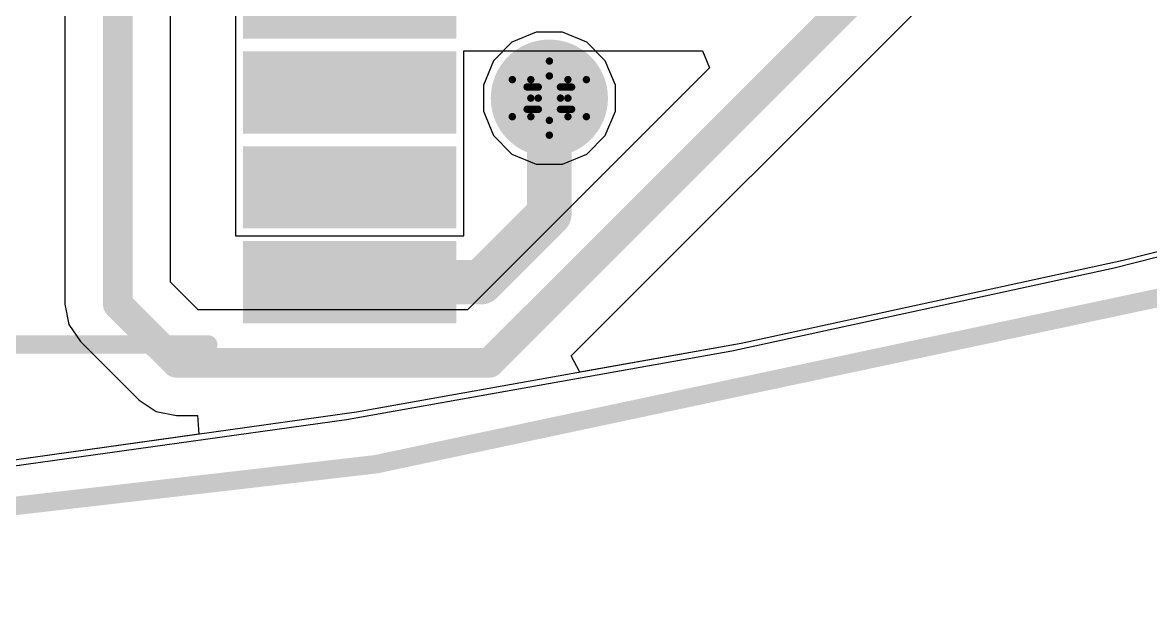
# Model space of a CAD drawing. Header units: inches. Extents: x -2.7 to 10.9, y -2.9 to 7.4.
# Drawn here: x 0.3658 to 0.6702, y -2.8568 to -2.6976 of the extents above; entities that cross this region are included whole.
import ezdxf

# ---------------------------------------------------------------- set-up
doc = ezdxf.new("R2010")
doc.units = ezdxf.units.IN
doc.header["$MEASUREMENT"] = 0
for name, color, linetype in [('Board Outline', 216, 'Continuous'), ('Bottom Layer', 5, 'Continuous'), ('Bottom Solder', 6, 'Continuous'), ('Drill Drawing', 1, 'Continuous'), ('Layer 2', 16, 'Continuous'), ('Layer 3', 76, 'Continuous'), ('Top Layer', 1, 'Continuous'), ('Top Overlay', 2, 'Continuous'), ('Top Paste', 8, 'Continuous'), ('Top Solder', 216, 'Continuous'), ('Via Holes', 16, 'Continuous')]:
    doc.layers.add(name, color=color, linetype=linetype)

# ---------------------------------------------------------------- blocks, each defined once
blk = doc.blocks.new('TSSOP_20_131')
at = {"layer": 'Top Layer'}
for points in [[(-0.08937, 0.12224), (-0.08937, 0.10807), (-0.13898, 0.10807), (-0.13898, 0.12224)], [(0.13898, 0.12224), (0.13898, 0.10807), (0.08937, 0.10807), (0.08937, 0.12224)], [(-0.08937, 0.09665), (-0.08937, 0.08248), (-0.13898, 0.08248), (-0.13898, 0.09665)], [(0.13898, 0.09665), (0.13898, 0.08248), (0.08937, 0.08248), (0.08937, 0.09665)], [(-0.08937, 0.07106), (-0.08937, 0.05689), (-0.13898, 0.05689), (-0.13898, 0.07106)], [(0.13898, 0.07106), (0.13898, 0.05689), (0.08937, 0.05689), (0.08937, 0.07106)], [(-0.08937, 0.04547), (-0.08937, 0.0313), (-0.13898, 0.0313), (-0.13898, 0.04547)], [(0.13898, 0.04547), (0.13898, 0.0313), (0.08937, 0.0313), (0.08937, 0.04547)], [(-0.08937, 0.01988), (-0.08937, 0.00571), (-0.13898, 0.00571), (-0.13898, 0.01988)], [(0.13898, 0.01988), (0.13898, 0.00571), (0.08937, 0.00571), (0.08937, 0.01988)], [(-0.08937, -0.00571), (-0.08937, -0.01988), (-0.13898, -0.01988), (-0.13898, -0.00571)], [(0.13898, -0.00571), (0.13898, -0.01988), (0.08937, -0.01988), (0.08937, -0.00571)], [(-0.08937, -0.0313), (-0.08937, -0.04547), (-0.13898, -0.04547), (-0.13898, -0.0313)], [(0.13898, -0.0313), (0.13898, -0.04547), (0.08937, -0.04547), (0.08937, -0.0313)], [(-0.08937, -0.05689), (-0.08937, -0.07106), (-0.13898, -0.07106), (-0.13898, -0.05689)], [(0.13898, -0.05689), (0.13898, -0.07106), (0.08937, -0.07106), (0.08937, -0.05689)], [(-0.08937, -0.08248), (-0.08937, -0.09665), (-0.13898, -0.09665), (-0.13898, -0.08248)], [(0.13898, -0.08248), (0.13898, -0.09665), (0.08937, -0.09665), (0.08937, -0.08248)], [(-0.08937, -0.10807), (-0.08937, -0.12224), (-0.13898, -0.12224), (-0.13898, -0.10807)], [(0.13898, -0.10807), (0.13898, -0.12224), (0.08937, -0.12224), (0.08937, -0.10807)]]:
    blk.add_hatch(color=1, dxfattribs=at).paths.add_polyline_path(points)
at = {"layer": 'Top Overlay'}
blk.add_hatch(color=2, dxfattribs=at).paths.add_polyline_path([(-0.086, 0.106), (-0.079, 0.106), (-0.079, 0.123), (-0.086, 0.123)])
at = {"layer": 'Top Paste'}
for points in [[(-0.08937, 0.12224), (-0.08937, 0.10807), (-0.13898, 0.10807), (-0.13898, 0.12224)], [(0.13898, 0.12224), (0.13898, 0.10807), (0.08937, 0.10807), (0.08937, 0.12224)], [(-0.08937, 0.09665), (-0.08937, 0.08248), (-0.13898, 0.08248), (-0.13898, 0.09665)], [(0.13898, 0.09665), (0.13898, 0.08248), (0.08937, 0.08248), (0.08937, 0.09665)], [(-0.08937, 0.07106), (-0.08937, 0.05689), (-0.13898, 0.05689), (-0.13898, 0.07106)], [(0.13898, 0.07106), (0.13898, 0.05689), (0.08937, 0.05689), (0.08937, 0.07106)], [(-0.08937, 0.04547), (-0.08937, 0.0313), (-0.13898, 0.0313), (-0.13898, 0.04547)], [(0.13898, 0.04547), (0.13898, 0.0313), (0.08937, 0.0313), (0.08937, 0.04547)], [(-0.08937, 0.01988), (-0.08937, 0.00571), (-0.13898, 0.00571), (-0.13898, 0.01988)], [(0.13898, 0.01988), (0.13898, 0.00571), (0.08937, 0.00571), (0.08937, 0.01988)], [(-0.08937, -0.00571), (-0.08937, -0.01988), (-0.13898, -0.01988), (-0.13898, -0.00571)], [(0.13898, -0.00571), (0.13898, -0.01988), (0.08937, -0.01988), (0.08937, -0.00571)], [(-0.08937, -0.0313), (-0.08937, -0.04547), (-0.13898, -0.04547), (-0.13898, -0.0313)], [(0.13898, -0.0313), (0.13898, -0.04547), (0.08937, -0.04547), (0.08937, -0.0313)], [(-0.08937, -0.05689), (-0.08937, -0.07106), (-0.13898, -0.07106), (-0.13898, -0.05689)], [(0.13898, -0.05689), (0.13898, -0.07106), (0.08937, -0.07106), (0.08937, -0.05689)], [(-0.08937, -0.08248), (-0.08937, -0.09665), (-0.13898, -0.09665), (-0.13898, -0.08248)], [(0.13898, -0.08248), (0.13898, -0.09665), (0.08937, -0.09665), (0.08937, -0.08248)], [(-0.08937, -0.10807), (-0.08937, -0.12224), (-0.13898, -0.12224), (-0.13898, -0.10807)], [(0.13898, -0.10807), (0.13898, -0.12224), (0.08937, -0.12224), (0.08937, -0.10807)]]:
    blk.add_hatch(color=8, dxfattribs=at).paths.add_polyline_path(points)
at = {"layer": 'Top Solder'}
for points in [[(-0.08537, 0.12624), (-0.08537, 0.10407), (-0.14298, 0.10407), (-0.14298, 0.12624)], [(0.14298, 0.12624), (0.14298, 0.10407), (0.08537, 0.10407), (0.08537, 0.12624)], [(-0.08537, 0.10065), (-0.08537, 0.07848), (-0.14298, 0.07848), (-0.14298, 0.10065)], [(0.14298, 0.10065), (0.14298, 0.07848), (0.08537, 0.07848), (0.08537, 0.10065)], [(-0.08537, 0.07506), (-0.08537, 0.05289), (-0.14298, 0.05289), (-0.14298, 0.07506)], [(0.14298, 0.07506), (0.14298, 0.05289), (0.08537, 0.05289), (0.08537, 0.07506)], [(-0.08537, 0.04947), (-0.08537, 0.0273), (-0.14298, 0.0273), (-0.14298, 0.04947)], [(0.14298, 0.04947), (0.14298, 0.0273), (0.08537, 0.0273), (0.08537, 0.04947)], [(-0.08537, 0.02388), (-0.08537, 0.00171), (-0.14298, 0.00171), (-0.14298, 0.02388)], [(0.14298, 0.02388), (0.14298, 0.00171), (0.08537, 0.00171), (0.08537, 0.02388)], [(-0.08537, -0.00171), (-0.08537, -0.02388), (-0.14298, -0.02388), (-0.14298, -0.00171)], [(0.14298, -0.00171), (0.14298, -0.02388), (0.08537, -0.02388), (0.08537, -0.00171)], [(-0.08537, -0.0273), (-0.08537, -0.04947), (-0.14298, -0.04947), (-0.14298, -0.0273)], [(0.14298, -0.0273), (0.14298, -0.04947), (0.08537, -0.04947), (0.08537, -0.0273)], [(-0.08537, -0.05289), (-0.08537, -0.07506), (-0.14298, -0.07506), (-0.14298, -0.05289)], [(0.14298, -0.05289), (0.14298, -0.07506), (0.08537, -0.07506), (0.08537, -0.05289)], [(-0.08537, -0.07848), (-0.08537, -0.10065), (-0.14298, -0.10065), (-0.14298, -0.07848)], [(0.14298, -0.07848), (0.14298, -0.10065), (0.08537, -0.10065), (0.08537, -0.07848)], [(-0.08537, -0.10407), (-0.08537, -0.12624), (-0.14298, -0.12624), (-0.14298, -0.10407)], [(0.14298, -0.10407), (0.14298, -0.12624), (0.08537, -0.12624), (0.08537, -0.10407)]]:
    blk.add_hatch(color=216, dxfattribs=at).paths.add_polyline_path(points)
at = {"layer": 'Top Overlay'}
for points in [[(-0.076, 0.132, 0.005, 0.005, 0), (0.076, 0.132, 0.005, 0.005, 0)], [(-0.1505, 0.1215, 0.005, 0.005, 0), (-0.1455, 0.1165, 0.005, 0.005, 0)], [(-0.1505, 0.1115, 0.005, 0.005, 0), (-0.1505, 0.1215, 0.005, 0.005, 0)], [(-0.1505, 0.1115, 0.005, 0.005, 0), (-0.1455, 0.1165, 0.005, 0.005, 0)], [(-0.076, -0.132, 0.005, 0.005, 0), (0.076, -0.132, 0.005, 0.005, 0)]]:
    blk.add_lwpolyline(points, format="xyseb", dxfattribs=at)
for points in [[(-0.07725, 0.132, 0.0025, 0.0025, 1), (-0.07475, 0.132, 0.0025, 0.0025, 1)], [(0.07475, 0.132, 0.0025, 0.0025, 1), (0.07725, 0.132, 0.0025, 0.0025, 1)], [(-0.15175, 0.1215, 0.0025, 0.0025, 1), (-0.14925, 0.1215, 0.0025, 0.0025, 1)], [(-0.15175, 0.1215, 0.0025, 0.0025, 1), (-0.14925, 0.1215, 0.0025, 0.0025, 1)], [(-0.14675, 0.1165, 0.0025, 0.0025, 1), (-0.14425, 0.1165, 0.0025, 0.0025, 1)], [(-0.14675, 0.1165, 0.0025, 0.0025, 1), (-0.14425, 0.1165, 0.0025, 0.0025, 1)], [(-0.15175, 0.1115, 0.0025, 0.0025, 1), (-0.14925, 0.1115, 0.0025, 0.0025, 1)], [(-0.15175, 0.1115, 0.0025, 0.0025, 1), (-0.14925, 0.1115, 0.0025, 0.0025, 1)], [(-0.07725, -0.132, 0.0025, 0.0025, 1), (-0.07475, -0.132, 0.0025, 0.0025, 1)], [(0.07475, -0.132, 0.0025, 0.0025, 1), (0.07725, -0.132, 0.0025, 0.0025, 1)]]:
    blk.add_lwpolyline(points, format="xyseb", close=True, dxfattribs=at)

msp = doc.modelspace()

# ---------------------------------------------------------------- hatches: boundary and pattern name
at = {"layer": 'Bottom Layer'}
h = msp.add_hatch(color=5, dxfattribs=at)
edge = h.paths.add_edge_path()
edge.add_arc((0.508, -2.718), 0.01181, 0, 360)
at = {"layer": 'Bottom Solder'}
h = msp.add_hatch(color=6, dxfattribs=at)
edge = h.paths.add_edge_path()
edge.add_arc((0.508, -2.718), 0.01581, 0, 360)
at = {"layer": 'Layer 2'}
h = msp.add_hatch(color=16, dxfattribs=at)
edge = h.paths.add_edge_path()
edge.add_arc((0.508, -2.718), 0.01181, 0, 360)
at = {"layer": 'Layer 3'}
h = msp.add_hatch(color=76, dxfattribs=at)
edge = h.paths.add_edge_path()
edge.add_arc((0.508, -2.718), 0.01181, 0, 360)
at = {"layer": 'Top Layer'}
h = msp.add_hatch(color=1, dxfattribs=at)
edge = h.paths.add_edge_path()
edge.add_arc((0.508, -2.718), 0.01181, 0, 360)
at = {"layer": 'Top Solder'}
h = msp.add_hatch(color=216, dxfattribs=at)
edge = h.paths.add_edge_path()
edge.add_arc((0.508, -2.718), 0.01581, 0, 360)
at = {"layer": 'Via Holes'}
h = msp.add_hatch(color=7, dxfattribs=at)
edge = h.paths.add_edge_path()
edge.add_arc((0.508, -2.718), 0.00591, 0, 360)

# ---------------------------------------------------------------- linework, layer by layer
at = {"layer": 'Board Outline'}
msp.add_lwpolyline([(2.84412, -0.24125, 0.005, 0.005, -0.741893), (-2.49969, -1.37795, 0.005, 0.005, 0)], format="xyseb", dxfattribs=at)
at = {"layer": 'Bottom Layer'}
for p, q in [((0.76508, -2.73563), (0.66288, -2.76183)), ((0.66288, -2.76183), (0.55978, -2.78422)), ((0.55978, -2.78422), (0.45592, -2.80274)), ((0.45592, -2.80274), (0.35144, -2.81738))]:
    msp.add_line(p, q, dxfattribs=at)
at = {"layer": 'Drill Drawing'}
for points in [[(0.503, -2.713, 0.002, 0.002, 0), (0.508, -2.708, 0.002, 0.002, 0)], [(0.508, -2.708, 0.002, 0.002, 0), (0.513, -2.713, 0.002, 0.002, 0)], [(0.505, -2.715, 0.002, 0.002, 0), (0.508, -2.712, 0.002, 0.002, 0)], [(0.508, -2.712, 0.002, 0.002, 0), (0.511, -2.715, 0.002, 0.002, 0)], [(0.498, -2.713, 0.002, 0.002, 0), (0.503, -2.718, 0.002, 0.002, 0)], [(0.498, -2.713, 0.002, 0.002, 0), (0.503, -2.713, 0.002, 0.002, 0)], [(0.502, -2.715, 0.002, 0.002, 0), (0.505, -2.718, 0.002, 0.002, 0)], [(0.502, -2.715, 0.002, 0.002, 0), (0.505, -2.715, 0.002, 0.002, 0)], [(0.511, -2.715, 0.002, 0.002, 0), (0.514, -2.715, 0.002, 0.002, 0)], [(0.511, -2.718, 0.002, 0.002, 0), (0.514, -2.715, 0.002, 0.002, 0)], [(0.513, -2.713, 0.002, 0.002, 0), (0.518, -2.713, 0.002, 0.002, 0)], [(0.513, -2.718, 0.002, 0.002, 0), (0.518, -2.713, 0.002, 0.002, 0)], [(0.498, -2.723, 0.002, 0.002, 0), (0.503, -2.718, 0.002, 0.002, 0)], [(0.502, -2.721, 0.002, 0.002, 0), (0.505, -2.718, 0.002, 0.002, 0)], [(0.511, -2.718, 0.002, 0.002, 0), (0.514, -2.721, 0.002, 0.002, 0)], [(0.513, -2.718, 0.002, 0.002, 0), (0.518, -2.723, 0.002, 0.002, 0)], [(0.502, -2.721, 0.002, 0.002, 0), (0.505, -2.721, 0.002, 0.002, 0)], [(0.505, -2.721, 0.002, 0.002, 0), (0.508, -2.724, 0.002, 0.002, 0)], [(0.508, -2.724, 0.002, 0.002, 0), (0.511, -2.721, 0.002, 0.002, 0)], [(0.511, -2.721, 0.002, 0.002, 0), (0.514, -2.721, 0.002, 0.002, 0)], [(0.498, -2.723, 0.002, 0.002, 0), (0.503, -2.723, 0.002, 0.002, 0)], [(0.503, -2.723, 0.002, 0.002, 0), (0.508, -2.728, 0.002, 0.002, 0)], [(0.508, -2.728, 0.002, 0.002, 0), (0.513, -2.723, 0.002, 0.002, 0)], [(0.513, -2.723, 0.002, 0.002, 0), (0.518, -2.723, 0.002, 0.002, 0)]]:
    msp.add_lwpolyline(points, format="xyseb", dxfattribs=at)
for points in [[(0.5075, -2.708, 0.001, 0.001, 1), (0.5085, -2.708, 0.001, 0.001, 1)], [(0.5075, -2.708, 0.001, 0.001, 1), (0.5085, -2.708, 0.001, 0.001, 1)], [(0.5075, -2.712, 0.001, 0.001, 1), (0.5085, -2.712, 0.001, 0.001, 1)], [(0.5075, -2.712, 0.001, 0.001, 1), (0.5085, -2.712, 0.001, 0.001, 1)], [(0.4975, -2.713, 0.001, 0.001, 1), (0.4985, -2.713, 0.001, 0.001, 1)], [(0.4975, -2.713, 0.001, 0.001, 1), (0.4985, -2.713, 0.001, 0.001, 1)], [(0.5015, -2.715, 0.001, 0.001, 1), (0.5025, -2.715, 0.001, 0.001, 1)], [(0.5015, -2.715, 0.001, 0.001, 1), (0.5025, -2.715, 0.001, 0.001, 1)], [(0.5025, -2.713, 0.001, 0.001, 1), (0.5035, -2.713, 0.001, 0.001, 1)], [(0.5025, -2.713, 0.001, 0.001, 1), (0.5035, -2.713, 0.001, 0.001, 1)], [(0.5045, -2.715, 0.001, 0.001, 1), (0.5055, -2.715, 0.001, 0.001, 1)], [(0.5045, -2.715, 0.001, 0.001, 1), (0.5055, -2.715, 0.001, 0.001, 1)], [(0.5105, -2.715, 0.001, 0.001, 1), (0.5115, -2.715, 0.001, 0.001, 1)], [(0.5105, -2.715, 0.001, 0.001, 1), (0.5115, -2.715, 0.001, 0.001, 1)], [(0.5125, -2.713, 0.001, 0.001, 1), (0.5135, -2.713, 0.001, 0.001, 1)], [(0.5125, -2.713, 0.001, 0.001, 1), (0.5135, -2.713, 0.001, 0.001, 1)], [(0.5135, -2.715, 0.001, 0.001, 1), (0.5145, -2.715, 0.001, 0.001, 1)], [(0.5135, -2.715, 0.001, 0.001, 1), (0.5145, -2.715, 0.001, 0.001, 1)], [(0.5175, -2.713, 0.001, 0.001, 1), (0.5185, -2.713, 0.001, 0.001, 1)], [(0.5175, -2.713, 0.001, 0.001, 1), (0.5185, -2.713, 0.001, 0.001, 1)], [(0.5025, -2.718, 0.001, 0.001, 1), (0.5035, -2.718, 0.001, 0.001, 1)], [(0.5025, -2.718, 0.001, 0.001, 1), (0.5035, -2.718, 0.001, 0.001, 1)], [(0.5045, -2.718, 0.001, 0.001, 1), (0.5055, -2.718, 0.001, 0.001, 1)], [(0.5045, -2.718, 0.001, 0.001, 1), (0.5055, -2.718, 0.001, 0.001, 1)], [(0.5105, -2.718, 0.001, 0.001, 1), (0.5115, -2.718, 0.001, 0.001, 1)], [(0.5105, -2.718, 0.001, 0.001, 1), (0.5115, -2.718, 0.001, 0.001, 1)], [(0.5125, -2.718, 0.001, 0.001, 1), (0.5135, -2.718, 0.001, 0.001, 1)], [(0.5125, -2.718, 0.001, 0.001, 1), (0.5135, -2.718, 0.001, 0.001, 1)], [(0.5015, -2.721, 0.001, 0.001, 1), (0.5025, -2.721, 0.001, 0.001, 1)], [(0.5015, -2.721, 0.001, 0.001, 1), (0.5025, -2.721, 0.001, 0.001, 1)], [(0.5045, -2.721, 0.001, 0.001, 1), (0.5055, -2.721, 0.001, 0.001, 1)], [(0.5045, -2.721, 0.001, 0.001, 1), (0.5055, -2.721, 0.001, 0.001, 1)], [(0.5105, -2.721, 0.001, 0.001, 1), (0.5115, -2.721, 0.001, 0.001, 1)], [(0.5105, -2.721, 0.001, 0.001, 1), (0.5115, -2.721, 0.001, 0.001, 1)], [(0.5135, -2.721, 0.001, 0.001, 1), (0.5145, -2.721, 0.001, 0.001, 1)], [(0.5135, -2.721, 0.001, 0.001, 1), (0.5145, -2.721, 0.001, 0.001, 1)], [(0.4975, -2.723, 0.001, 0.001, 1), (0.4985, -2.723, 0.001, 0.001, 1)], [(0.4975, -2.723, 0.001, 0.001, 1), (0.4985, -2.723, 0.001, 0.001, 1)], [(0.5025, -2.723, 0.001, 0.001, 1), (0.5035, -2.723, 0.001, 0.001, 1)], [(0.5025, -2.723, 0.001, 0.001, 1), (0.5035, -2.723, 0.001, 0.001, 1)], [(0.5075, -2.724, 0.001, 0.001, 1), (0.5085, -2.724, 0.001, 0.001, 1)], [(0.5075, -2.724, 0.001, 0.001, 1), (0.5085, -2.724, 0.001, 0.001, 1)], [(0.5125, -2.723, 0.001, 0.001, 1), (0.5135, -2.723, 0.001, 0.001, 1)], [(0.5125, -2.723, 0.001, 0.001, 1), (0.5135, -2.723, 0.001, 0.001, 1)], [(0.5175, -2.723, 0.001, 0.001, 1), (0.5185, -2.723, 0.001, 0.001, 1)], [(0.5175, -2.723, 0.001, 0.001, 1), (0.5185, -2.723, 0.001, 0.001, 1)], [(0.5075, -2.728, 0.001, 0.001, 1), (0.5085, -2.728, 0.001, 0.001, 1)], [(0.5075, -2.728, 0.001, 0.001, 1), (0.5085, -2.728, 0.001, 0.001, 1)]]:
    msp.add_lwpolyline(points, format="xyseb", close=True, dxfattribs=at)
at = {"layer": 'Layer 2'}
for p, q in [((0.76508, -2.73563), (0.66288, -2.76183)), ((0.66288, -2.76183), (0.55978, -2.78422)), ((0.55978, -2.78422), (0.45592, -2.80274)), ((0.45592, -2.80274), (0.35144, -2.81738))]:
    msp.add_line(p, q, dxfattribs=at)
at = {"layer": 'Layer 3'}
for p, q in [((0.50446, -2.70019), (0.49791, -2.7029)), ((0.51154, -2.70019), (0.50446, -2.70019)), ((0.51809, -2.7029), (0.51154, -2.70019)), ((0.49791, -2.7029), (0.4929, -2.70791)), ((0.5231, -2.70791), (0.51809, -2.7029)), ((0.4929, -2.70791), (0.49019, -2.71446)), ((0.52581, -2.71446), (0.5231, -2.70791)), ((0.49019, -2.71446), (0.49019, -2.72154)), ((0.52581, -2.72154), (0.52581, -2.71446)), ((0.49019, -2.72154), (0.4929, -2.72809)), ((0.5231, -2.72809), (0.52581, -2.72154)), ((0.4929, -2.72809), (0.49791, -2.7331)), ((0.51809, -2.7331), (0.5231, -2.72809)), ((0.49791, -2.7331), (0.50446, -2.73581)), ((0.51154, -2.73581), (0.51809, -2.7331)), ((0.50446, -2.73581), (0.51154, -2.73581)), ((0.76275, -2.73768), (0.66045, -2.7639)), ((0.66045, -2.7639), (0.55724, -2.78628)), ((0.55724, -2.78628), (0.45328, -2.8048)), ((0.45328, -2.8048), (0.34869, -2.81943))]:
    msp.add_line(p, q, dxfattribs=at)
at = {"layer": 'Top Layer'}
for p, q in [((0.51391, -2.78755), (0.70946, -2.59201)), ((0.37725, -2.60212), (0.37725, -2.7736)), ((0.4058, -2.76769), (0.4058, -2.60803)), ((0.42329, -2.6784), (0.42329, -2.70399)), ((0.42329, -2.70399), (0.42329, -2.72958)), ((0.4849, -2.75517), (0.4849, -2.70522)), ((0.4849, -2.70522), (0.53875, -2.70522)), ((0.53875, -2.70522), (0.539, -2.70527)), ((0.539, -2.70527), (0.53925, -2.70522)), ((0.53925, -2.70522), (0.54933, -2.70522)), ((0.54933, -2.70522), (0.55125, -2.70984)), ((0.55125, -2.70984), (0.48593, -2.77516)), ((0.42329, -2.72958), (0.42329, -2.75517)), ((0.76508, -2.73563), (0.66288, -2.76183)), ((0.42329, -2.75517), (0.4849, -2.75517)), ((0.66288, -2.76183), (0.55978, -2.78422)), ((0.41327, -2.77516), (0.4058, -2.76769)), ((0.37725, -2.7736), (0.37725, -2.7736)), ((0.37725, -2.7736), (0.37833, -2.77906)), ((0.48593, -2.77516), (0.41327, -2.77516)), ((0.37833, -2.77906), (0.38143, -2.78369)), ((0.38143, -2.78369), (0.39726, -2.79953)), ((0.55978, -2.78422), (0.51622, -2.79199)), ((0.51622, -2.79199), (0.51391, -2.78755)), ((0.39726, -2.79953), (0.39726, -2.79953)), ((0.39726, -2.79953), (0.4019, -2.80262)), ((0.4019, -2.80262), (0.40736, -2.80371)), ((0.40736, -2.80371), (0.40736, -2.80371)), ((0.40736, -2.80371), (0.41307, -2.80371)), ((0.41307, -2.80371), (0.41342, -2.8087)), ((0.41342, -2.8087), (0.35144, -2.81738))]:
    msp.add_line(p, q, dxfattribs=at)
for points in [[(0.49184, -2.78944, 0.008, 0.008, 0), (0.69936, -2.58191, 0.008, 0.008, 0)], [(0.39152, -2.7736, 0.008, 0.008, 0), (0.39152, -2.60212, 0.008, 0.008, 0)], [(0.508, -2.74926, 0.012, 0.012, 0), (0.508, -2.718, 0.012, 0.012, 0)], [(0.48959, -2.76767, 0.012, 0.012, 0), (0.508, -2.74926, 0.012, 0.012, 0)], [(0.4541, -2.76767, 0.012, 0.012, 0), (0.48959, -2.76767, 0.012, 0.012, 0)], [(0.39152, -2.7736, 0.008, 0.008, 0), (0.40736, -2.78944, 0.008, 0.008, 0)], [(0.40736, -2.78944, 0.008, 0.008, 0), (0.49184, -2.78944, 0.008, 0.008, 0)]]:
    msp.add_lwpolyline(points, format="xyseb", dxfattribs=at)
for points in [[(0.505, -2.718, 0.006, 0.006, 1), (0.511, -2.718, 0.006, 0.006, 1)], [(0.505, -2.74926, 0.006, 0.006, 1), (0.511, -2.74926, 0.006, 0.006, 1)], [(0.505, -2.74926, 0.006, 0.006, 1), (0.511, -2.74926, 0.006, 0.006, 1)], [(0.4511, -2.76767, 0.006, 0.006, 1), (0.4571, -2.76767, 0.006, 0.006, 1)], [(0.48659, -2.76767, 0.006, 0.006, 1), (0.49259, -2.76767, 0.006, 0.006, 1)], [(0.48659, -2.76767, 0.006, 0.006, 1), (0.49259, -2.76767, 0.006, 0.006, 1)], [(0.38952, -2.7736, 0.004, 0.004, 1), (0.39352, -2.7736, 0.004, 0.004, 1)], [(0.38952, -2.7736, 0.004, 0.004, 1), (0.39352, -2.7736, 0.004, 0.004, 1)], [(0.40536, -2.78944, 0.004, 0.004, 1), (0.40936, -2.78944, 0.004, 0.004, 1)], [(0.40536, -2.78944, 0.004, 0.004, 1), (0.40936, -2.78944, 0.004, 0.004, 1)], [(0.48984, -2.78944, 0.004, 0.004, 1), (0.49384, -2.78944, 0.004, 0.004, 1)], [(0.48984, -2.78944, 0.004, 0.004, 1), (0.49384, -2.78944, 0.004, 0.004, 1)]]:
    msp.add_lwpolyline(points, format="xyseb", close=True, dxfattribs=at)

# ---------------------------------------------------------------- block references
msp.add_blockref('TSSOP_20_131', (0.33992, -2.65251))

doc.saveas('drawing.dxf')
